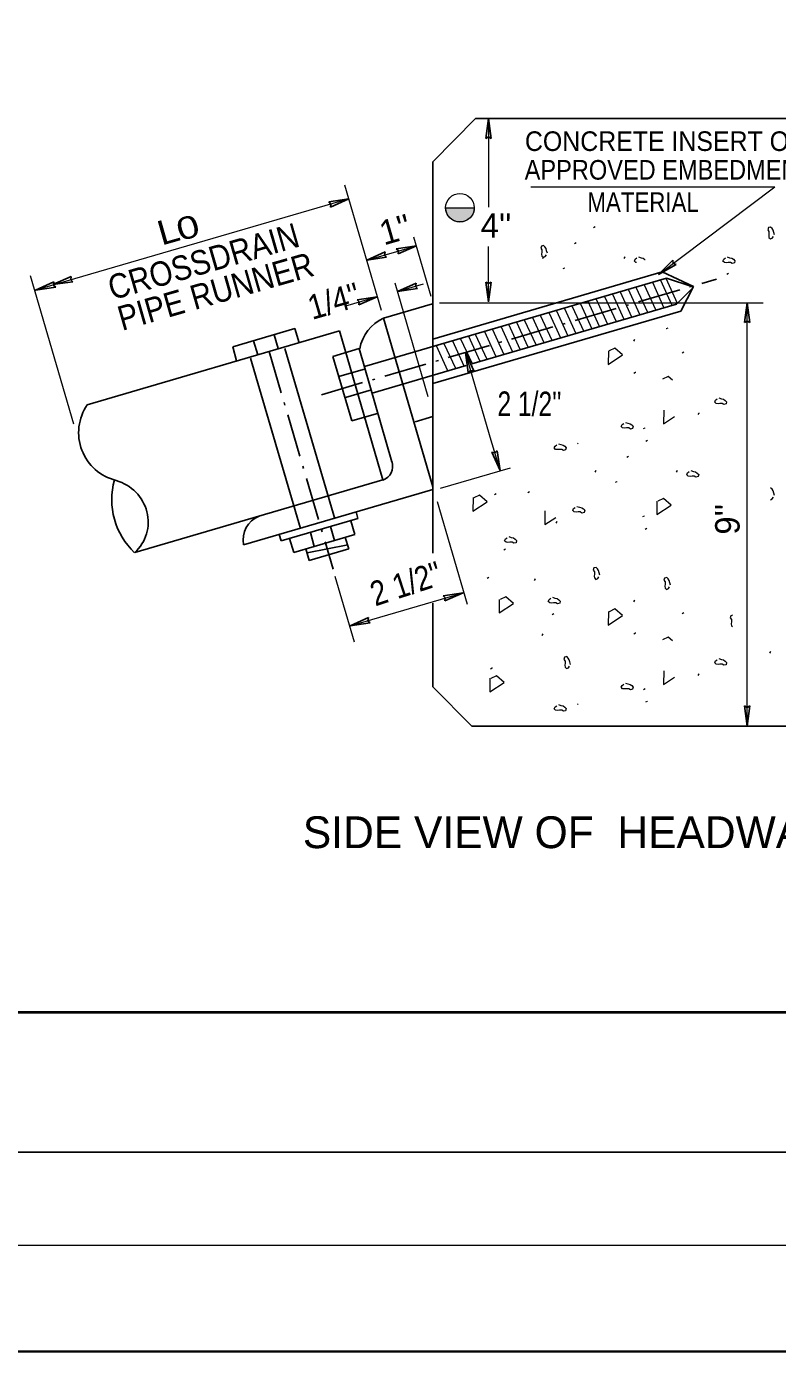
# Model space of a CAD drawing. Extents: x 8 to 380, y 173 to 464.
# Drawn here: x 210.4 to 250.7, y 172.7 to 243.7 of the extents above; entities that cross this region are included whole.
import ezdxf
from ezdxf.enums import TextEntityAlignment as Align

# ---------------------------------------------------------------- set-up
doc = ezdxf.new("R2010")
doc.units = 0
doc.header["$LTSCALE"] = 0.46
doc.linetypes.add('DOT_DASHED', pattern=[7.7, 5, -1.2, 0.3, -1.2])
doc.layers.add('1', color=7, linetype='Continuous', lineweight=13)

msp = doc.modelspace()

# ---------------------------------------------------------------- hatches: boundary and pattern name
at = {"layer": '1'}
msp.add_hatch(color=256, dxfattribs=at).paths.add_polyline_path([(232.8808, 233.9461), (234.4032, 233.9461), (234.4032, 233.8542), (234.377, 233.723), (234.3245, 233.6048), (234.2589, 233.4998), (234.1802, 233.408), (234.1014, 233.3423), (234.0095, 233.2767), (233.8914, 233.2242), (233.7732, 233.198), (233.642, 233.1848), (233.5239, 233.198), (233.4452, 233.2111), (233.3664, 233.2373), (233.3007, 233.2636), (233.2089, 233.3161), (233.1432, 233.3817), (233.0907, 233.4211), (233.012, 233.513), (232.9595, 233.6048), (232.9202, 233.7098), (232.8939, 233.8017), (232.8808, 233.8936)])

# ---------------------------------------------------------------- linework, layer by layer
at = {"layer": '1', "lineweight": 25}
for p, q in [((235.1645, 238.7236), (235.0202, 237.6605)), ((235.1645, 238.7236), (235.322, 237.6605)), ((232.1852, 215.4365), (232.1852, 236.4136)), ((227.6832, 234.4186), (226.607, 234.2611)), ((227.6832, 234.4186), (226.6989, 233.9723)), ((228.6414, 231.1373), (229.6257, 231.5836)), ((231.3057, 231.9117), (230.2295, 231.7542)), ((231.3057, 231.9117), (230.3214, 231.4786)), ((228.6414, 231.1373), (229.7045, 231.2948)), ((244.2864, 230.3761), (245.0477, 231.1373)), ((244.2864, 230.3761), (245.2314, 230.9011)), ((211.8258, 229.8298), (212.8102, 230.2629)), ((228.5232, 225.4411), (244.7195, 230.1661)), ((232.1852, 226.9111), (244.4832, 230.5073)), ((244.7195, 230.1661), (246.1239, 229.7067)), ((210.8959, 229.5404), (211.8802, 229.9735)), ((210.8959, 229.5404), (211.9722, 229.6979)), ((211.8258, 229.8298), (212.889, 229.9873)), ((230.2952, 229.4573), (231.2927, 229.9036)), ((230.2952, 229.4573), (231.3714, 229.6148)), ((235.1645, 228.9061), (235.0202, 229.9692)), ((235.1645, 228.9061), (235.322, 229.9692)), ((245.2445, 228.788), (246.1502, 229.6936)), ((229.2044, 229.1782), (228.1282, 229.0207)), ((229.2044, 229.1782), (228.2201, 228.745)), ((229.547, 228.0267), (232.172, 228.8011)), ((234.2752, 225.5757), (245.2445, 228.788)), ((249.0377, 228.8536), (248.8932, 227.7905)), ((249.0377, 228.8536), (249.182, 227.7905)), ((232.1852, 219.0002), (229.547, 228.0267)), ((232.1852, 224.5223), (245.4808, 228.4073)), ((213.6658, 223.3936), (227.1845, 227.3442)), ((221.462, 226.4911), (221.672, 225.743)), ((222.5777, 226.8192), (222.8007, 226.058)), ((223.6802, 227.1473), (223.9032, 226.3992)), ((225.0977, 216.7655), (222.4202, 225.8873)), ((226.9352, 217.2773), (224.2577, 226.3992)), ((226.8302, 225.9792), (228.2477, 226.3992)), ((227.8539, 222.5273), (226.8302, 225.9792)), ((229.9932, 220.3355), (228.2477, 226.3992)), ((233.9307, 226.1892), (234.377, 225.2048)), ((233.9307, 226.1892), (234.0882, 225.1261)), ((227.1452, 224.903), (228.5757, 225.3098)), ((228.9302, 224.0105), (233.9747, 225.4878)), ((227.4995, 223.7873), (228.9039, 224.1942)), ((227.8539, 222.5273), (229.2714, 222.9473)), ((231.235, 222.4766), (232.1852, 222.7568)), ((235.7945, 219.863), (235.3482, 220.8473)), ((235.7945, 219.863), (235.637, 220.9261)), ((222.0462, 215.8881), (232.1852, 218.854)), ((224.0607, 216.0961), (228.1689, 217.2905)), ((228.1689, 217.2905), (228.0719, 217.6507)), ((225.8327, 215.7943), (225.6227, 216.5502)), ((226.922, 216.1223), (226.7022, 216.8641)), ((228.0114, 216.4373), (227.7912, 217.1807)), ((224.0607, 216.0961), (223.9583, 216.4474)), ((224.7302, 215.4792), (224.5102, 216.2268)), ((224.7302, 215.4792), (228.0114, 216.4373)), ((225.452, 215.453), (227.6308, 215.8861)), ((227.6832, 215.6761), (227.4972, 216.2873)), ((225.557, 215.0461), (225.3866, 215.6709)), ((225.557, 215.0461), (227.6832, 215.6761)), ((233.8127, 213.3136), (232.7364, 213.1561)), ((233.8127, 213.3136), (232.8282, 212.8805)), ((232.1852, 208.2736), (232.1852, 212.7577)), ((227.7489, 211.5417), (228.7332, 211.988)), ((227.7489, 211.5417), (228.8252, 211.6993)), ((249.0377, 206.1736), (248.8932, 207.2498)), ((249.0377, 206.1736), (249.182, 207.2498)), ((26.7968, 183.3501), (371.771, 183.3501))]:
    msp.add_line(p, q, dxfattribs=at)
at = {"layer": '1'}
for p, q in [((235.1645, 238.6448), (235.1645, 233.9855)), ((229.4289, 228.4336), (227.4696, 235.1512)), ((237.4352, 235.0617), (250.5207, 235.0617)), ((244.2864, 230.3761), (250.5207, 235.0617)), ((227.6832, 234.4186), (210.8458, 229.5205)), ((232.0932, 229.1948), (231.1745, 232.3711)), ((228.6414, 231.1373), (231.3057, 231.9117)), ((235.1645, 228.9061), (235.1645, 231.8723)), ((212.9372, 222.3502), (210.6174, 230.3036)), ((245.0083, 228.7092), (244.4045, 230.048)), ((245.297, 228.8142), (244.6932, 230.153)), ((231.9307, 223.8111), (230.1639, 229.9036)), ((230.2952, 229.4573), (231.694, 229.8707)), ((242.8558, 228.0923), (242.252, 229.4311)), ((243.2889, 228.2368), (242.672, 229.5755)), ((243.7089, 228.3417), (243.092, 229.6805)), ((244.142, 228.473), (243.5252, 229.7986)), ((244.5752, 228.6042), (243.9714, 229.943)), ((229.2189, 229.1817), (227.5104, 228.6832)), ((232.5395, 228.8536), (249.8907, 228.8536)), ((240.2964, 227.3048), (239.6795, 228.6436)), ((240.7295, 227.4493), (240.1257, 228.788)), ((241.1232, 227.5936), (240.5195, 228.9193)), ((241.5695, 227.6986), (240.9657, 229.0242)), ((242.0289, 227.8298), (241.412, 229.1686)), ((242.4357, 227.9611), (241.832, 229.2998)), ((249.0377, 206.1736), (249.0377, 228.8536)), ((237.7239, 226.5961), (237.107, 227.9218)), ((238.157, 226.7142), (237.5532, 228.053)), ((238.577, 226.8323), (237.9602, 228.1711)), ((239.0495, 226.9636), (238.4327, 228.2892)), ((239.4433, 227.0686), (238.8395, 228.4073)), ((239.8764, 227.1867), (239.2595, 228.5255)), ((235.5845, 225.9661), (234.9808, 227.2917)), ((236.0045, 226.0711), (235.4007, 227.4098)), ((236.4507, 226.2417), (235.847, 227.5805)), ((236.8707, 226.3467), (236.267, 227.6855)), ((237.2908, 226.478), (236.687, 227.8036)), ((232.9989, 225.218), (232.382, 226.5436)), ((233.4189, 225.3361), (232.802, 226.6617)), ((233.8652, 225.4673), (233.2614, 226.8061)), ((234.3114, 225.5855), (233.6945, 226.9111)), ((234.7182, 225.7036), (234.1145, 227.0423)), ((235.0989, 225.8217), (234.482, 227.1605)), ((235.3503, 221.3522), (233.9307, 226.1892)), ((235.7945, 219.863), (235.217, 221.7792)), ((232.6052, 218.9311), (236.3587, 220.0192)), ((234.0412, 212.6848), (232.4308, 218.1866)), ((226.9407, 214.215), (227.9683, 210.694)), ((227.7489, 211.5417), (233.8127, 213.3136)), ((11.798, 178.3502), (371.771, 178.3502))]:
    msp.add_line(p, q, dxfattribs=at)
at = {"layer": '1', "linetype": 'DOT_DASHED', "lineweight": 25}
for p, q in [((226.2132, 223.9317), (247.397, 230.1267)), ((223.4177, 226.2417), (226.8432, 214.5736))]:
    msp.add_line(p, q, dxfattribs=at)
at = {"layer": '1', "lineweight": 40}
msp.add_line((41.7957, 190.8493), (366.7711, 190.8493), dxfattribs=at)
at = {"layer": '1', "lineweight": 35}
msp.add_lwpolyline([(8.1357, 172.6612), (379.6006, 172.6612), (379.6006, 463.8247), (8.1357, 463.8247)], close=True, dxfattribs=at)
at = {"layer": '1', "lineweight": 25}
for points in [[(232.1852, 236.4136), (234.482, 238.7236), (252.0695, 238.7236)], [(235.0202, 237.6605), (235.1645, 237.7392), (235.322, 237.6605)], [(226.6989, 233.9723), (226.7252, 234.143), (226.607, 234.2611)], [(229.6257, 231.5836), (229.5995, 231.413), (229.7045, 231.2948)], [(230.3214, 231.4786), (230.3477, 231.6361), (230.2295, 231.7542)], [(245.0477, 231.1373), (245.0739, 230.9667), (245.2314, 230.9011)], [(212.8102, 230.2629), (212.784, 230.0923), (212.889, 229.9873)], [(244.4832, 230.5073), (246.1502, 229.7198), (245.4808, 228.4073)], [(211.8802, 229.9735), (211.854, 229.8029), (211.9722, 229.6979)], [(231.2927, 229.9036), (231.2532, 229.733), (231.3714, 229.6148)], [(235.0202, 229.9692), (235.1645, 229.8905), (235.322, 229.9692)], [(228.2201, 228.745), (228.2463, 228.9025), (228.1282, 229.0207)], [(216.2078, 215.4703), (229.5077, 219.3642), (227.1845, 227.3442)], [(221.462, 226.4911), (224.7827, 227.4755), (225.0189, 226.7011)], [(249.182, 227.7905), (249.0377, 227.8692), (248.8932, 227.7905)], [(234.377, 225.2048), (234.2064, 225.2311), (234.0882, 225.1261)], [(235.3482, 220.8473), (235.5189, 220.8211), (235.637, 220.9261)], [(232.8282, 212.8805), (232.8545, 213.0511), (232.7364, 213.1561)], [(228.7332, 211.988), (228.707, 211.8173), (228.8252, 211.6993)], [(232.1852, 208.2736), (234.2852, 206.1736), (262.6565, 206.1736)], [(248.8932, 207.2498), (249.0377, 207.1711), (249.182, 207.2498)]]:
    msp.add_lwpolyline(points, dxfattribs=at)
at = {"layer": '1'}
msp.add_lwpolyline([(232.8808, 233.9461), (234.4032, 233.9461), (234.4032, 233.8542), (234.377, 233.723), (234.3245, 233.6048), (234.2589, 233.4998), (234.1802, 233.408), (234.1014, 233.3423), (234.0095, 233.2767), (233.8914, 233.2242), (233.7732, 233.198), (233.642, 233.1848), (233.5239, 233.198), (233.4452, 233.2111), (233.3664, 233.2373), (233.3007, 233.2636), (233.2089, 233.3161), (233.1432, 233.3817), (233.0907, 233.4211), (233.012, 233.513), (232.9595, 233.6048), (232.9202, 233.7098), (232.8939, 233.8017), (232.8808, 233.8936)], close=True, dxfattribs=at)
for points in [[(240.7929, 232.8857), (240.8807, 232.9379), (240.8847, 232.9377)], [(250.5031, 232.4966), (250.4581, 232.6308), (250.4284, 232.7498), (250.3689, 232.8392), (250.2945, 232.9136), (250.1757, 232.8839), (250.1454, 232.7646), (250.2049, 232.6751), (250.2049, 232.5565), (250.1902, 232.4519), (250.2051, 232.3479), (250.2797, 232.2736), (250.3837, 232.3181), (250.4436, 232.4073)], [(238.3329, 231.5077), (238.2879, 231.6419), (238.2583, 231.7608), (238.1988, 231.8503), (238.1244, 231.9247), (238.0056, 231.8951), (237.9753, 231.7757), (238.0348, 231.6863), (238.0348, 231.5676), (238.0201, 231.4631), (238.035, 231.359), (238.1096, 231.2847), (238.2137, 231.3293), (238.2735, 231.4183)], [(239.7748, 232.0387), (239.8626, 232.091), (239.8667, 232.0908)], [(238.0763, 231.2338), (238.1282, 231.3219), (238.1283, 231.3259)], [(242.4362, 231.2338), (242.4882, 231.3217), (242.4882, 231.3259)], [(243.102, 231.0128), (243.0632, 231.0183), (242.9891, 231.0927), (243.0337, 231.1972), (243.1226, 231.2564)], [(243.212, 231.316), (243.3461, 231.2713), (243.4652, 231.2417), (243.5547, 231.1823), (243.5685, 231.1684)], [(247.9622, 231.3177), (248.0962, 231.2729), (248.2152, 231.2433), (248.3048, 231.1841), (248.3792, 231.1093), (248.3493, 230.9903), (248.2306, 230.9605), (248.1407, 231.02), (248.022, 231.0198), (247.9176, 231.0052), (247.8134, 231.02), (247.7392, 231.0944), (247.7837, 231.1988), (247.8727, 231.2582)], [(239.1704, 230.6849), (239.2583, 230.7372), (239.2622, 230.737)], [(247.9427, 230.3927), (248.0282, 230.4435), (248.0321, 230.4433)], [(244.6982, 227.4787), (244.708, 227.4689), (244.8042, 227.5102)], [(242.9571, 226.7993), (243.0092, 226.8869), (243.0088, 226.8911)], [(241.6022, 226.2873), (241.5876, 225.5577), (242.3618, 226.064), (241.9446, 226.4212), (241.6469, 226.2726)], [(245.5577, 226.1754), (245.6456, 226.2277), (245.6496, 226.2275)], [(242.9693, 225.0816), (243.0572, 225.1337), (243.0612, 225.1336)], [(245.0315, 224.7122), (244.799, 224.9112), (244.5008, 224.7623)], [(247.5191, 223.7613), (247.6532, 223.7167), (247.7722, 223.687), (247.8618, 223.6277), (247.9363, 223.5529), (247.9063, 223.4339), (247.7875, 223.4041), (247.6978, 223.4637), (247.5789, 223.4635), (247.4745, 223.4488), (247.3703, 223.4637), (247.2962, 223.5381), (247.3407, 223.6424), (247.4297, 223.7018)], [(244.5717, 223.1038), (244.557, 222.3742), (245.1471, 222.7603)], [(246.4077, 222.862), (246.4597, 222.9497), (246.4596, 222.9537)], [(242.5075, 222.4452), (242.6416, 222.4004), (242.7606, 222.3708), (242.8502, 222.3115), (242.9247, 222.2368), (242.8947, 222.1177), (242.7758, 222.0879), (242.6862, 222.1475), (242.5673, 222.1473), (242.4629, 222.1327), (242.3587, 222.1475), (242.2846, 222.2219), (242.3292, 222.3262), (242.418, 222.3856)], [(243.4762, 222.1112), (243.564, 222.1634), (243.568, 222.1633)], [(238.9165, 221.298), (239.0506, 221.2532), (239.1696, 221.2237), (239.2592, 221.1644), (239.3337, 221.0896), (239.3037, 220.9706), (239.1848, 220.9408), (239.0952, 221.0003), (238.9762, 221.0002), (238.8719, 220.9855), (238.7677, 221.0003), (238.6936, 221.0747), (238.7382, 221.1792), (238.8271, 221.2385)], [(239.9429, 221.2934), (239.9689, 221.3373), (239.969, 221.3393)], [(243.6012, 221.4363), (243.689, 221.4885), (243.6929, 221.4884)], [(242.5831, 220.5894), (242.6708, 220.6417), (242.6749, 220.6415)], [(240.8846, 219.7844), (240.9365, 219.8726), (240.9366, 219.8766)], [(245.2445, 219.7844), (245.2964, 219.8724), (245.2964, 219.8766)], [(246.0203, 219.8667), (246.1543, 219.8219), (246.2734, 219.7923), (246.3629, 219.733), (246.4374, 219.6582), (246.4075, 219.5392), (246.2887, 219.5094), (246.1989, 219.569), (246.0801, 219.5687), (245.9758, 219.5542), (245.8716, 219.569), (245.7973, 219.6434), (245.8419, 219.7477), (245.9308, 219.8071)], [(237.2769, 218.6944), (237.3647, 218.7466), (237.3688, 218.7464)], [(241.9787, 219.2356), (242.0665, 219.2878), (242.0705, 219.2877)], [(250.5031, 218.5252), (250.4581, 218.6594), (250.4284, 218.7783), (250.3689, 218.8678), (250.2945, 218.9423), (250.2848, 218.9398)], [(234.3454, 218.4133), (234.3307, 217.6837), (235.1049, 218.1899), (234.6877, 218.5472), (234.3901, 218.3985)], [(235.4882, 218.5912), (235.5761, 218.6434), (235.5801, 218.6432)], [(244.2027, 218.2335), (244.1883, 217.5042), (244.9622, 218.0105), (244.5455, 218.368), (244.2477, 218.2191)], [(250.2817, 218.303), (250.3837, 218.3467), (250.4436, 218.4358)], [(238.1988, 217.6997), (238.1842, 216.97), (238.7743, 217.3562)], [(239.9131, 217.9458), (240.0472, 217.9011), (240.1662, 217.8715), (240.2558, 217.8122), (240.3302, 217.7374), (240.3004, 217.6184), (240.1815, 217.5886), (240.0917, 217.6482), (239.9729, 217.6479), (239.8686, 217.6333), (239.7643, 217.6482), (239.6902, 217.7226), (239.7347, 217.8269), (239.8237, 217.8862)], [(243.4431, 217.3953), (243.5308, 217.4475), (243.5348, 217.4473)], [(238.8017, 217.0465), (238.8537, 217.1342), (238.8536, 217.1382)], [(243.568, 216.7205), (243.6558, 216.7727), (243.6598, 216.7725)], [(236.2596, 216.3287), (236.3938, 216.2841), (236.5127, 216.2544), (236.6023, 216.1951), (236.6767, 216.1203), (236.6469, 216.0013), (236.5281, 215.9716), (236.4382, 216.0311), (236.3195, 216.0309), (236.2151, 216.0163), (236.1109, 216.0311), (236.0367, 216.1056), (236.0812, 216.2099), (236.1702, 216.2692)], [(235.9952, 215.6208), (236.083, 215.673), (236.087, 215.6729)], [(241.1421, 214.2577), (241.0971, 214.3919), (241.0674, 214.5109), (241.0079, 214.6004), (240.9335, 214.6747), (240.8147, 214.6451), (240.7844, 214.5257), (240.8439, 214.4363), (240.8439, 214.3177), (240.8292, 214.2131), (240.8441, 214.1091), (240.9187, 214.0348), (241.0228, 214.0793), (241.0826, 214.1684)], [(235.102, 214.0991), (235.1898, 214.1513), (235.1938, 214.1512)], [(237.6385, 213.9689), (237.6905, 214.0569), (237.6905, 214.0611)], [(244.9311, 213.721), (244.8866, 213.8549), (244.8568, 213.9742), (244.7973, 214.0635), (244.723, 214.1377), (244.6038, 214.1081), (244.5739, 213.9891), (244.6334, 213.8997), (244.6334, 213.7807), (244.6186, 213.6761), (244.6334, 213.5722), (244.708, 213.4976), (244.8123, 213.5422), (244.8716, 213.6315)], [(235.7502, 212.9636), (235.7356, 212.2339), (236.5097, 212.7402), (236.0926, 213.0975), (235.7949, 212.9487)], [(238.6011, 213.0788), (238.7352, 213.0341), (238.8542, 213.0045), (238.9438, 212.9452), (239.0182, 212.8704), (238.9883, 212.7514), (238.8696, 212.7217), (238.7797, 212.7812), (238.661, 212.7809), (238.5566, 212.7663), (238.4524, 212.7812), (238.3782, 212.8556), (238.4227, 212.96), (238.5117, 213.0193)], [(241.6022, 212.3159), (241.5876, 211.5863), (242.3618, 212.0926), (241.9446, 212.4499), (241.6469, 212.3012)], [(242.9571, 212.8279), (243.0092, 212.9156), (243.0088, 212.9197)], [(238.5793, 212.1524), (238.6671, 212.2047), (238.6711, 212.2045)], [(245.5577, 212.2041), (245.6456, 212.2562), (245.6496, 212.2561)], [(248.2485, 212.1099), (248.162, 212.0885), (248.1324, 211.9692), (248.1917, 211.8799), (248.1919, 211.761), (248.177, 211.6563), (248.1917, 211.5524), (248.2485, 211.4957)], [(238.0846, 211.1167), (238.0327, 211.0288), (238.0326, 211.0248)], [(242.9693, 211.1102), (243.0572, 211.1624), (243.0612, 211.1623)], [(245.0315, 210.7408), (244.799, 210.9398), (244.5008, 210.791)], [(250.2456, 210.0806), (250.2975, 210.1687), (250.2977, 210.1727)], [(239.5723, 209.4789), (239.5278, 209.6129), (239.4977, 209.7321), (239.4384, 209.8213), (239.3637, 209.8961), (239.2447, 209.866), (239.215, 209.7468), (239.2743, 209.6573), (239.2743, 209.5386), (239.2596, 209.434), (239.2743, 209.3302), (239.3489, 209.2555), (239.4532, 209.3002), (239.5128, 209.3894)], [(247.5191, 209.7899), (247.6532, 209.7452), (247.7722, 209.7157), (247.8618, 209.6563), (247.9363, 209.5815), (247.9063, 209.4625), (247.7875, 209.4327), (247.6978, 209.4922), (247.5789, 209.4922), (247.4745, 209.4774), (247.3703, 209.4922), (247.2962, 209.5667), (247.3407, 209.6711), (247.4297, 209.7304)], [(235.2492, 208.7331), (235.2348, 208.0037), (236.0087, 208.51), (235.5921, 208.8674), (235.2942, 208.7186)], [(235.2872, 209.2394), (235.375, 209.2917), (235.379, 209.2915)], [(244.5717, 209.1324), (244.557, 208.4027), (245.1471, 208.7889)], [(246.4077, 208.8907), (246.4597, 208.9783), (246.4596, 208.9822)], [(242.5075, 208.4737), (242.6416, 208.4291), (242.7606, 208.3994), (242.8502, 208.3402), (242.9247, 208.2653), (242.8947, 208.1463), (242.7758, 208.1166), (242.6862, 208.1761), (242.5673, 208.1759), (242.4629, 208.1612), (242.3587, 208.1761), (242.2846, 208.2506), (242.3292, 208.3549), (242.418, 208.4142)], [(243.4762, 208.1398), (243.564, 208.192), (243.568, 208.1918)], [(238.9165, 207.3267), (239.0506, 207.2819), (239.1696, 207.2523), (239.2592, 207.193), (239.3337, 207.1182), (239.3037, 206.9992), (239.1848, 206.9694), (239.0952, 207.029), (238.9762, 207.0288), (238.8719, 207.0142), (238.7677, 207.029), (238.6936, 207.1034), (238.7382, 207.2078), (238.8271, 207.2671)], [(239.9429, 207.3221), (239.9689, 207.3659), (239.969, 207.368)], [(243.6012, 207.4649), (243.689, 207.5172), (243.6929, 207.517)]]:
    msp.add_lwpolyline(points, dxfattribs=at)
msp.add_circle((233.6389, 233.9463), 0.7662, dxfattribs=at)
at = {"layer": '1', "lineweight": 25}
for centre, radius, start, end in [((230.449, 226.0081), 2.2112, 113.99066, 170.01962), ((215.8383, 221.8969), 2.6352, 145.5306, 256.2895), ((229.2464, 220.1026), 0.7915, 289.46955, 16.90854), ((218.8748, 218.3004), 3.8961, 164.21952, 226.74175), ((223.3634, 216.1632), 1.3456, 110.95177, 191.79988)]:
    msp.add_arc(centre, radius, start, end, dxfattribs=at)
msp.add_ellipse((214.5744, 217.1524), major_axis=(2.2705, -0.6713), ratio=0.961448, start_param=5.753596, end_param=7.8566111, dxfattribs=at)

# ---------------------------------------------------------------- texts
at = {"layer": '1'}
for s, width, p in [('CONCRETE INSERT OR', 0.95, (244.6832, 236.9911)), ('APPROVED EMBEDMENT', 0.9, (244.8332, 235.4557)), ('MATERIAL', 0.85, (243.4572, 233.723))]:
    msp.add_text(s, height=1.05, dxfattribs=dict(at, width=width)).set_placement(p, align=Align.CENTER)
for s, rotation, p in [("1''", 16.1, (230.3523, 232.1526)), ("9''", 90, (248.6307, 217.2559))]:
    msp.add_text(s, height=1.313, rotation=rotation, dxfattribs=at).set_placement(p, align=Align.CENTER)
for s, height, p in [("4''", 1.313, (235.5761, 232.3448)), ('SIDE VIEW OF  HEADWALL', 1.706, (239.9238, 199.6323))]:
    msp.add_text(s, height=height, dxfattribs=at).set_placement(p, align=Align.CENTER)
for s, height, rotation, width, p in [('CROSSDRAIN', 1.313, 16, 0.9, (220.0748, 230.4424)), ('L', 1.313, 16, 1.15, (218.1877, 232.0709)), ('0', 1.2, 16, 1.35, (219.224, 232.3121)), ('PIPE RUNNER', 1.313, 16, 0.9, (220.723, 228.8365)), ("1/4''", 1.313, 16.1, 0.9, (227.0673, 228.3224)), ("2 1/2''", 1.313, 359.753, 0.75, (237.365, 222.7856)), ("2 1/2''", 1.313, 18.1, 0.85, (230.9522, 213.1862))]:
    msp.add_text(s, height=height, rotation=rotation, dxfattribs=dict(at, width=width)).set_placement(p, align=Align.CENTER)

doc.saveas('drawing.dxf')
